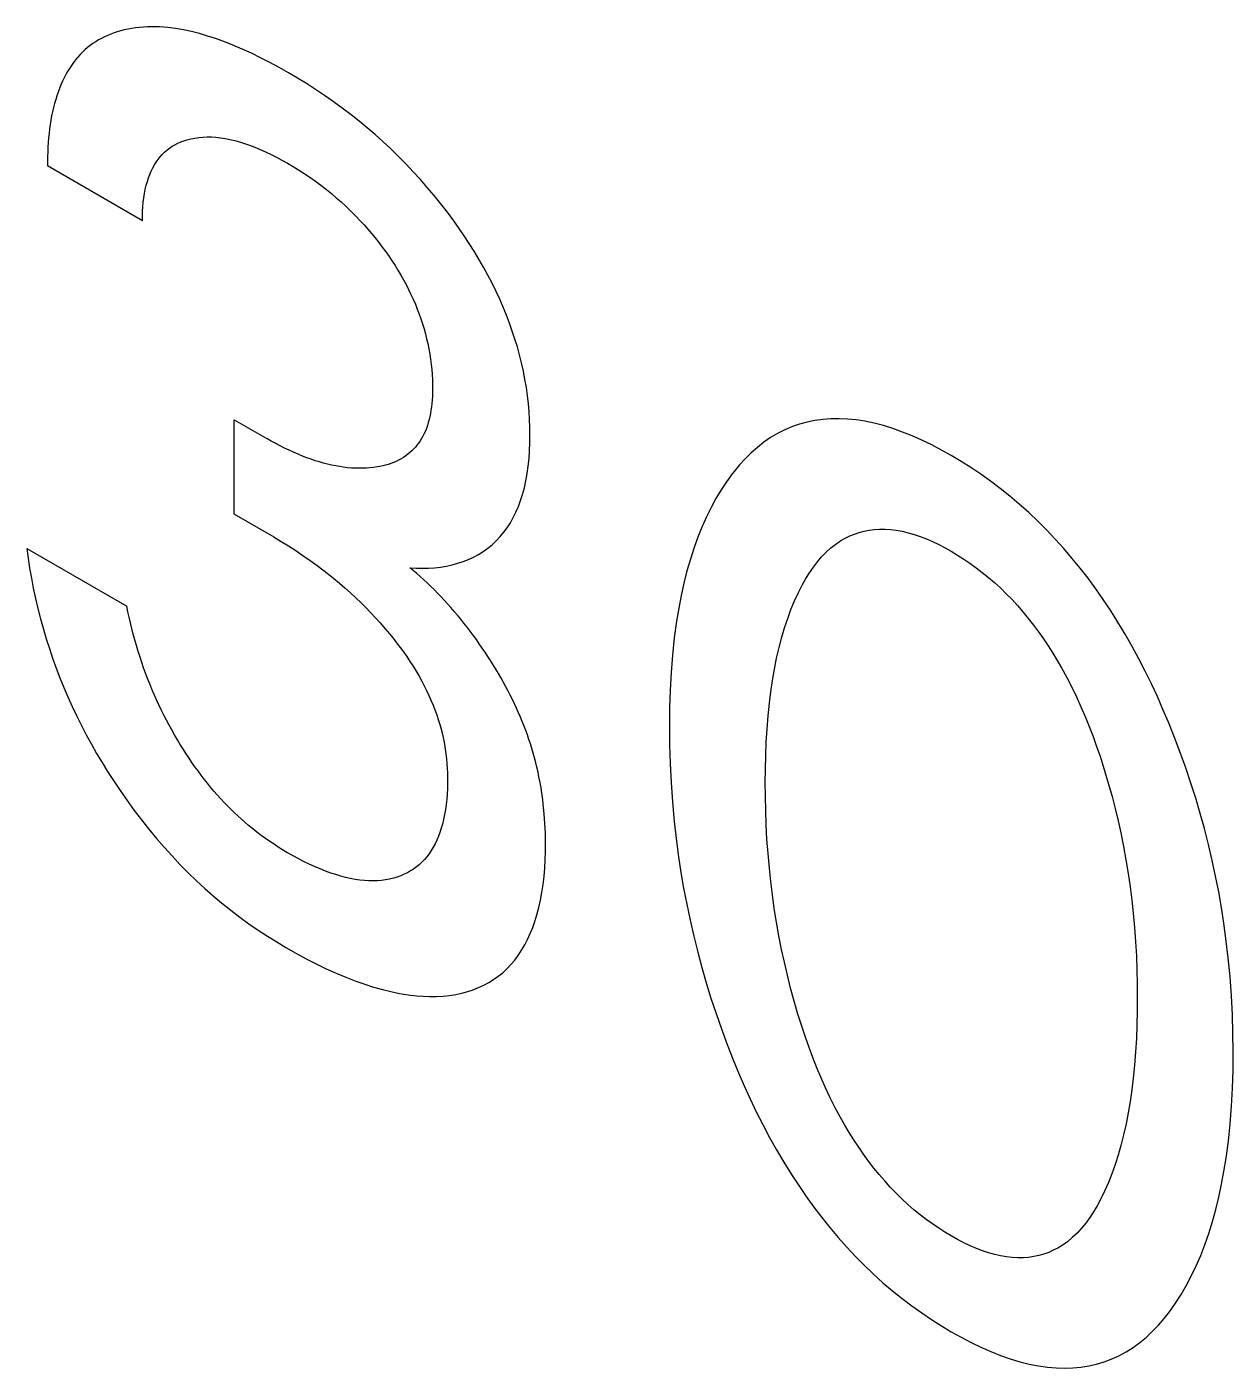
# Model space of a CAD drawing. Extents: x 0 to 420, y 0 to 297.
# Drawn here: x 173.395 to 175.962, y 175.936 to 178.789 of the extents above; entities that cross this region are included whole.
import ezdxf

# ---------------------------------------------------------------- set-up
doc = ezdxf.new("R2010")
doc.units = 0
doc.header["$LTSCALE"] = 23.1
doc.layers.add('40000_ISO', color=7, linetype='CONTINUOUS')

msp = doc.modelspace()

# ---------------------------------------------------------------- linework, layer by layer
at = {"layer": '40000_ISO', "color": 7, "linetype": 'CONTINUOUS'}
for p, q in [((173.6105, 178.7842), (173.6026, 178.7825)), ((173.6185, 178.7857), (173.6105, 178.7842)), ((173.6267, 178.7869), (173.6185, 178.7857)), ((173.6349, 178.7879), (173.6267, 178.7869)), ((173.6433, 178.7886), (173.6349, 178.7879)), ((173.6517, 178.789), (173.6433, 178.7886)), ((173.6603, 178.7892), (173.6517, 178.789)), ((173.6689, 178.7892), (173.6603, 178.7892)), ((173.6776, 178.7889), (173.6689, 178.7892)), ((173.6864, 178.7883), (173.6776, 178.7889)), ((173.6952, 178.7876), (173.6864, 178.7883)), ((173.7117, 178.7855), (173.6952, 178.7876)), ((173.7284, 178.7826), (173.7117, 178.7855)), ((173.5419, 178.7576), (173.5359, 178.7537)), ((173.548, 178.7613), (173.5419, 178.7576)), ((173.5543, 178.7647), (173.548, 178.7613)), ((173.5608, 178.7679), (173.5543, 178.7647)), ((173.5673, 178.7709), (173.5608, 178.7679)), ((173.574, 178.7736), (173.5673, 178.7709)), ((173.5808, 178.7762), (173.574, 178.7736)), ((173.5877, 178.7784), (173.5808, 178.7762)), ((173.5948, 178.7805), (173.5877, 178.7784)), ((173.6026, 178.7825), (173.5948, 178.7805)), ((173.7453, 178.779), (173.7284, 178.7826)), ((173.7623, 178.7747), (173.7453, 178.779)), ((173.7795, 178.7697), (173.7623, 178.7747)), ((173.7969, 178.7641), (173.7795, 178.7697)), ((173.8143, 178.7579), (173.7969, 178.7641)), ((173.8338, 178.7502), (173.8143, 178.7579)), ((173.5084, 178.7302), (173.5035, 178.7248)), ((173.5135, 178.7354), (173.5084, 178.7302)), ((173.5189, 178.7404), (173.5135, 178.7354)), ((173.5244, 178.745), (173.5189, 178.7404)), ((173.5301, 178.7495), (173.5244, 178.745)), ((173.5359, 178.7537), (173.5301, 178.7495)), ((173.8534, 178.7419), (173.8338, 178.7502)), ((173.873, 178.733), (173.8534, 178.7419)), ((173.8927, 178.7234), (173.873, 178.733)), ((173.4858, 178.7009), (173.4818, 178.6943)), ((173.49, 178.7072), (173.4858, 178.7009)), ((173.4943, 178.7133), (173.49, 178.7072)), ((173.4988, 178.7192), (173.4943, 178.7133)), ((173.5035, 178.7248), (173.4988, 178.7192)), ((173.9124, 178.7132), (173.8927, 178.7234)), ((173.9322, 178.7026), (173.9124, 178.7132)), ((173.952, 178.6914), (173.9322, 178.7026)), ((173.471, 178.6733), (173.4678, 178.6659)), ((173.4745, 178.6805), (173.471, 178.6733)), ((173.4781, 178.6875), (173.4745, 178.6805)), ((173.4818, 178.6943), (173.4781, 178.6875)), ((173.9711, 178.6801), (173.952, 178.6914)), ((173.9902, 178.6684), (173.9711, 178.6801)), ((173.4591, 178.6426), (173.4566, 178.6345)), ((173.4618, 178.6506), (173.4591, 178.6426)), ((173.4647, 178.6583), (173.4618, 178.6506)), ((173.4678, 178.6659), (173.4647, 178.6583)), ((174.0093, 178.6561), (173.9902, 178.6684)), ((174.0283, 178.6434), (174.0093, 178.6561)), ((174.0473, 178.6302), (174.0283, 178.6434)), ((173.4519, 178.6174), (173.4499, 178.6086)), ((173.4542, 178.626), (173.4519, 178.6174)), ((173.4566, 178.6345), (173.4542, 178.626)), ((174.0663, 178.6164), (174.0473, 178.6302)), ((174.0851, 178.6021), (174.0663, 178.6164)), ((173.4463, 178.5906), (173.4448, 178.5814)), ((173.448, 178.5997), (173.4463, 178.5906)), ((173.4499, 178.6086), (173.448, 178.5997)), ((174.1022, 178.5885), (174.0851, 178.6021)), ((174.1193, 178.5745), (174.1022, 178.5885)), ((173.4424, 178.5626), (173.4414, 178.553)), ((173.4435, 178.572), (173.4424, 178.5626)), ((173.4448, 178.5814), (173.4435, 178.572)), ((173.7612, 178.5538), (173.77, 178.5546)), ((173.77, 178.5546), (173.779, 178.555)), ((173.779, 178.555), (173.7881, 178.5549)), ((173.7881, 178.5549), (173.7974, 178.5543)), ((174.1362, 178.56), (174.1193, 178.5745)), ((174.153, 178.545), (174.1362, 178.56)), ((173.44, 178.5335), (173.4396, 178.5236)), ((173.4406, 178.5433), (173.44, 178.5335)), ((173.4414, 178.553), (173.4406, 178.5433)), ((173.6882, 178.5227), (173.6934, 178.5272)), ((173.6934, 178.5272), (173.6988, 178.5313)), ((173.6988, 178.5313), (173.7045, 178.5351)), ((173.7045, 178.5351), (173.7104, 178.5385)), ((173.7104, 178.5385), (173.7165, 178.5415)), ((173.7165, 178.5415), (173.7228, 178.5443)), ((173.7228, 178.5443), (173.7293, 178.5467)), ((173.7293, 178.5467), (173.7359, 178.5488)), ((173.7359, 178.5488), (173.7441, 178.5509)), ((173.7441, 178.5509), (173.7526, 178.5526)), ((173.7526, 178.5526), (173.7612, 178.5538)), ((173.7974, 178.5543), (173.8072, 178.5533)), ((173.8072, 178.5533), (173.8172, 178.5517)), ((173.8172, 178.5517), (173.8273, 178.5498)), ((173.8273, 178.5498), (173.8375, 178.5474)), ((173.8375, 178.5474), (173.8478, 178.5446)), ((173.8478, 178.5446), (173.8582, 178.5414)), ((173.8582, 178.5414), (173.8687, 178.5378)), ((173.8687, 178.5378), (173.8801, 178.5334)), ((173.8801, 178.5334), (173.8917, 178.5286)), ((173.8917, 178.5286), (173.9032, 178.5234)), ((174.1696, 178.5295), (174.153, 178.545)), ((174.1861, 178.5135), (174.1696, 178.5295)), ((173.4393, 178.5136), (173.4392, 178.5035)), ((173.4392, 178.5035), (173.4393, 178.4934)), ((173.4396, 178.5236), (173.4393, 178.5136)), ((173.6666, 178.4954), (173.6703, 178.5015)), ((173.6703, 178.5015), (173.6744, 178.5073)), ((173.6744, 178.5073), (173.6786, 178.5127)), ((173.6786, 178.5127), (173.6832, 178.5178)), ((173.6832, 178.5178), (173.6882, 178.5227)), ((173.9032, 178.5234), (173.9148, 178.5179)), ((173.9148, 178.5179), (173.9265, 178.512)), ((173.9265, 178.512), (173.9381, 178.5057)), ((173.9381, 178.5057), (173.9498, 178.4991)), ((173.9498, 178.4991), (173.9617, 178.4921)), ((174.2024, 178.497), (174.1861, 178.5135)), ((173.6411, 178.3769), (173.4393, 178.4934)), ((173.6541, 178.468), (173.6568, 178.4753)), ((173.6568, 178.4753), (173.6598, 178.4823)), ((173.6598, 178.4823), (173.663, 178.489)), ((173.663, 178.489), (173.6666, 178.4954)), ((173.9617, 178.4921), (173.9735, 178.4848)), ((173.9735, 178.4848), (173.9854, 178.4772)), ((173.9854, 178.4772), (173.9973, 178.4692)), ((173.9973, 178.4692), (174.0091, 178.4609)), ((174.2175, 178.481), (174.2024, 178.497)), ((174.2325, 178.4646), (174.2175, 178.481)), ((173.6454, 178.4346), (173.6471, 178.4435)), ((173.6471, 178.4435), (173.6492, 178.4521)), ((173.6492, 178.4521), (173.6516, 178.4605)), ((173.6516, 178.4605), (173.6541, 178.468)), ((174.0091, 178.4609), (174.0208, 178.4522)), ((174.0208, 178.4522), (174.0326, 178.4431)), ((174.0326, 178.4431), (174.0431, 178.4346)), ((174.2473, 178.4478), (174.2325, 178.4646)), ((174.2618, 178.4305), (174.2473, 178.4478)), ((173.6419, 178.4066), (173.6427, 178.4161)), ((173.6427, 178.4161), (173.6439, 178.4255)), ((173.6439, 178.4255), (173.6454, 178.4346)), ((174.0431, 178.4346), (174.0536, 178.4258)), ((174.0536, 178.4258), (174.064, 178.4167)), ((174.064, 178.4167), (174.0743, 178.4072)), ((174.276, 178.4128), (174.2618, 178.4305)), ((174.29, 178.3948), (174.276, 178.4128)), ((173.641, 178.387), (173.6413, 178.3969)), ((173.6411, 178.3769), (173.641, 178.387)), ((173.6413, 178.3969), (173.6419, 178.4066)), ((174.0743, 178.4072), (174.0846, 178.3974)), ((174.0846, 178.3974), (174.0946, 178.3873)), ((174.0946, 178.3873), (174.1046, 178.3769)), ((174.3037, 178.3763), (174.29, 178.3948)), ((174.1046, 178.3769), (174.1127, 178.3681)), ((174.1127, 178.3681), (174.1207, 178.359)), ((174.1207, 178.359), (174.1286, 178.3498)), ((174.3149, 178.3605), (174.3037, 178.3763)), ((174.3259, 178.3445), (174.3149, 178.3605)), ((174.1286, 178.3498), (174.1363, 178.3403)), ((174.1363, 178.3403), (174.1439, 178.3307)), ((174.1439, 178.3307), (174.1514, 178.3208)), ((174.3366, 178.3283), (174.3259, 178.3445)), ((174.347, 178.3118), (174.3366, 178.3283)), ((174.1514, 178.3208), (174.1587, 178.3108)), ((174.1587, 178.3108), (174.1659, 178.3005)), ((174.1659, 178.3005), (174.1723, 178.2909)), ((174.3571, 178.2951), (174.347, 178.3118)), ((174.1723, 178.2909), (174.1787, 178.2812)), ((174.1787, 178.2812), (174.1848, 178.2713)), ((174.1848, 178.2713), (174.1908, 178.2613)), ((174.3668, 178.2782), (174.3571, 178.2951)), ((174.3762, 178.2611), (174.3668, 178.2782)), ((174.1908, 178.2613), (174.1965, 178.2511)), ((174.1965, 178.2511), (174.2021, 178.2409)), ((174.2021, 178.2409), (174.2074, 178.2306)), ((174.3851, 178.2439), (174.3762, 178.2611)), ((174.3937, 178.2264), (174.3851, 178.2439)), ((174.2074, 178.2306), (174.2125, 178.2202)), ((174.2125, 178.2202), (174.2173, 178.2097)), ((174.4014, 178.2097), (174.3937, 178.2264)), ((174.2173, 178.2097), (174.2218, 178.1993)), ((174.2218, 178.1993), (174.226, 178.1888)), ((174.226, 178.1888), (174.23, 178.1783)), ((174.4087, 178.1929), (174.4014, 178.2097)), ((174.4156, 178.1761), (174.4087, 178.1929)), ((174.23, 178.1783), (174.2337, 178.1678)), ((174.2337, 178.1678), (174.2371, 178.1573)), ((174.2371, 178.1573), (174.2403, 178.1468)), ((174.4221, 178.1591), (174.4156, 178.1761)), ((174.4281, 178.1422), (174.4221, 178.1591)), ((174.2403, 178.1468), (174.2432, 178.1363)), ((174.2432, 178.1363), (174.2458, 178.1259)), ((174.4337, 178.1252), (174.4281, 178.1422)), ((174.2458, 178.1259), (174.2482, 178.1155)), ((174.2482, 178.1155), (174.2505, 178.1042)), ((174.2505, 178.1042), (174.2525, 178.093)), ((174.4389, 178.1083), (174.4337, 178.1252)), ((174.4435, 178.0915), (174.4389, 178.1083)), ((174.2525, 178.093), (174.2542, 178.082)), ((174.2542, 178.082), (174.2556, 178.071)), ((174.2556, 178.071), (174.2568, 178.0601)), ((174.4477, 178.0747), (174.4435, 178.0915)), ((174.4517, 178.057), (174.4477, 178.0747)), ((174.2568, 178.0601), (174.2576, 178.0494)), ((174.2576, 178.0494), (174.2582, 178.0388)), ((174.4551, 178.0394), (174.4517, 178.057)), ((174.2582, 178.0388), (174.2584, 178.0283)), ((174.2585, 178.0179), (174.2583, 178.0103)), ((174.2584, 178.0283), (174.2585, 178.0179)), ((174.458, 178.0219), (174.4551, 178.0394)), ((174.4604, 178.0047), (174.458, 178.0219)), ((174.2569, 177.9881), (174.2561, 177.981)), ((174.2575, 177.9954), (174.2569, 177.9881)), ((174.258, 178.0028), (174.2575, 177.9954)), ((174.2583, 178.0103), (174.258, 178.0028)), ((174.4624, 177.9876), (174.4604, 178.0047)), ((174.4639, 177.9707), (174.4624, 177.9876)), ((174.2527, 177.9603), (174.2511, 177.9537)), ((174.254, 177.967), (174.2527, 177.9603)), ((174.2551, 177.9739), (174.254, 177.967)), ((174.2561, 177.981), (174.2551, 177.9739)), ((174.4649, 177.954), (174.4639, 177.9707)), ((175.1233, 177.9556), (175.1057, 177.9553)), ((175.1412, 177.9548), (175.1233, 177.9556)), ((173.8362, 177.7525), (173.8362, 177.9536)), ((173.8362, 177.9536), (173.9057, 177.9135)), ((174.2431, 177.9294), (174.2406, 177.9239)), ((174.2454, 177.9351), (174.2431, 177.9294)), ((174.2475, 177.9411), (174.2454, 177.9351)), ((174.2494, 177.9473), (174.2475, 177.9411)), ((174.2511, 177.9537), (174.2494, 177.9473)), ((174.4655, 177.9375), (174.4649, 177.954)), ((174.4657, 177.9212), (174.4655, 177.9375)), ((175.0079, 177.9322), (174.9925, 177.9243)), ((175.024, 177.9389), (175.0079, 177.9322)), ((175.0394, 177.9442), (175.024, 177.9389)), ((175.0553, 177.9485), (175.0394, 177.9442)), ((175.0717, 177.9518), (175.0553, 177.9485)), ((175.0885, 177.9541), (175.0717, 177.9518)), ((175.1057, 177.9553), (175.0885, 177.9541)), ((175.1595, 177.953), (175.1412, 177.9548)), ((175.178, 177.9502), (175.1595, 177.953)), ((175.1977, 177.9461), (175.178, 177.9502)), ((175.2177, 177.9409), (175.1977, 177.9461)), ((175.238, 177.9346), (175.2177, 177.9409)), ((175.2584, 177.9273), (175.238, 177.9346)), ((175.2789, 177.919), (175.2584, 177.9273)), ((173.9152, 177.9081), (173.9057, 177.9135)), ((173.9247, 177.9029), (173.9152, 177.9081)), ((173.9342, 177.8979), (173.9247, 177.9029)), ((174.2253, 177.8994), (174.2218, 177.8951)), ((174.2287, 177.9039), (174.2253, 177.8994)), ((174.232, 177.9086), (174.2287, 177.9039)), ((174.235, 177.9135), (174.232, 177.9086)), ((174.2379, 177.9186), (174.235, 177.9135)), ((174.2406, 177.9239), (174.2379, 177.9186)), ((174.4648, 177.8873), (174.4655, 177.9041)), ((174.4655, 177.9041), (174.4657, 177.9212)), ((174.9633, 177.9055), (174.9496, 177.8947)), ((174.9776, 177.9154), (174.9633, 177.9055)), ((174.9925, 177.9243), (174.9776, 177.9154)), ((175.2996, 177.9099), (175.2789, 177.919)), ((175.3204, 177.8998), (175.2996, 177.9099)), ((175.3412, 177.8889), (175.3204, 177.8998)), ((173.9437, 177.8931), (173.9342, 177.8979)), ((173.9532, 177.8886), (173.9437, 177.8931)), ((173.9627, 177.8842), (173.9532, 177.8886)), ((173.9722, 177.8801), (173.9627, 177.8842)), ((173.9816, 177.8762), (173.9722, 177.8801)), ((173.991, 177.8726), (173.9816, 177.8762)), ((173.9999, 177.8694), (173.991, 177.8726)), ((174.1913, 177.8703), (174.1861, 177.8675)), ((174.1964, 177.8733), (174.1913, 177.8703)), ((174.2013, 177.8766), (174.1964, 177.8733)), ((174.206, 177.8802), (174.2013, 177.8766)), ((174.2102, 177.8836), (174.206, 177.8802)), ((174.2142, 177.8872), (174.2102, 177.8836)), ((174.2181, 177.8911), (174.2142, 177.8872)), ((174.2218, 177.8951), (174.2181, 177.8911)), ((174.462, 177.8547), (174.4637, 177.8708)), ((174.4637, 177.8708), (174.4648, 177.8873)), ((174.9238, 177.8706), (174.9117, 177.8574)), ((174.9364, 177.8831), (174.9238, 177.8706)), ((174.9496, 177.8947), (174.9364, 177.8831)), ((175.3621, 177.8773), (175.3412, 177.8889)), ((175.383, 177.8648), (175.3621, 177.8773)), ((174.0088, 177.8664), (173.9999, 177.8694)), ((174.0176, 177.8637), (174.0088, 177.8664)), ((174.0264, 177.8612), (174.0176, 177.8637)), ((174.0351, 177.8589), (174.0264, 177.8612)), ((174.0437, 177.8569), (174.0351, 177.8589)), ((174.0523, 177.8552), (174.0437, 177.8569)), ((174.0609, 177.8537), (174.0523, 177.8552)), ((174.0693, 177.8524), (174.0609, 177.8537)), ((174.0776, 177.8515), (174.0693, 177.8524)), ((174.0857, 177.8508), (174.0776, 177.8515)), ((174.0938, 177.8503), (174.0857, 177.8508)), ((174.1018, 177.8501), (174.0938, 177.8503)), ((174.1098, 177.8502), (174.1018, 177.8501)), ((174.1176, 177.8505), (174.1098, 177.8502)), ((174.1253, 177.8511), (174.1176, 177.8505)), ((174.133, 177.8519), (174.1253, 177.8511)), ((174.1405, 177.8531), (174.133, 177.8519)), ((174.1465, 177.8542), (174.1405, 177.8531)), ((174.1525, 177.8555), (174.1465, 177.8542)), ((174.1583, 177.8569), (174.1525, 177.8555)), ((174.1641, 177.8586), (174.1583, 177.8569)), ((174.1698, 177.8605), (174.1641, 177.8586)), ((174.1754, 177.8626), (174.1698, 177.8605)), ((174.1808, 177.8649), (174.1754, 177.8626)), ((174.1861, 177.8675), (174.1808, 177.8649)), ((174.4598, 177.839), (174.462, 177.8547)), ((174.9001, 177.8435), (174.8962, 177.8385)), ((174.9117, 177.8574), (174.9001, 177.8435)), ((175.4039, 177.8516), (175.383, 177.8648)), ((175.4247, 177.8377), (175.4039, 177.8516)), ((174.4538, 177.8089), (174.4571, 177.8237)), ((174.4571, 177.8237), (174.4598, 177.839)), ((174.8839, 177.8217), (174.8723, 177.8041)), ((174.8962, 177.8385), (174.8839, 177.8217)), ((175.4454, 177.823), (175.4247, 177.8377)), ((175.466, 177.8074), (175.4454, 177.823)), ((174.4458, 177.7814), (174.4499, 177.7945)), ((174.4499, 177.7945), (174.4538, 177.8089)), ((174.8613, 177.7858), (174.8509, 177.7667)), ((174.8723, 177.8041), (174.8613, 177.7858)), ((175.4865, 177.7911), (175.466, 177.8074)), ((175.5068, 177.774), (175.4865, 177.7911)), ((174.4302, 177.7452), (174.4359, 177.7568)), ((174.4359, 177.7568), (174.4411, 177.7689)), ((174.4411, 177.7689), (174.4458, 177.7814)), ((174.8509, 177.7667), (174.8412, 177.747)), ((175.5269, 177.7561), (175.5068, 177.774)), ((175.5467, 177.7373), (175.5269, 177.7561)), ((173.9211, 177.7035), (173.8362, 177.7525)), ((174.4173, 177.7238), (174.424, 177.7342)), ((174.424, 177.7342), (174.4302, 177.7452)), ((174.8412, 177.747), (174.8321, 177.7266)), ((175.5652, 177.7188), (175.5467, 177.7373)), ((173.9211, 177.7035), (173.9365, 177.6944)), ((174.3941, 177.6959), (174.4025, 177.7048)), ((174.4025, 177.7048), (174.4102, 177.714)), ((174.4102, 177.714), (174.4173, 177.7238)), ((174.8236, 177.7055), (174.8149, 177.6816)), ((174.8321, 177.7266), (174.8236, 177.7055)), ((175.1274, 177.6965), (175.1365, 177.7017)), ((175.1365, 177.7017), (175.146, 177.7064)), ((175.146, 177.7064), (175.1559, 177.7104)), ((175.1559, 177.7104), (175.166, 177.7138)), ((175.166, 177.7138), (175.1765, 177.7166)), ((175.1765, 177.7166), (175.1872, 177.7187)), ((175.1872, 177.7187), (175.1983, 177.7201)), ((175.1983, 177.7201), (175.2095, 177.7208)), ((175.2095, 177.7208), (175.2211, 177.7208)), ((175.2211, 177.7208), (175.2328, 177.72)), ((175.2328, 177.72), (175.2451, 177.7185)), ((175.2451, 177.7185), (175.2576, 177.7162)), ((175.2576, 177.7162), (175.2703, 177.7132)), ((175.2703, 177.7132), (175.2831, 177.7094)), ((175.2831, 177.7094), (175.296, 177.705)), ((175.296, 177.705), (175.3091, 177.6999)), ((175.3091, 177.6999), (175.3223, 177.6942)), ((175.5834, 177.6995), (175.5652, 177.7188)), ((175.6013, 177.6796), (175.5834, 177.6995)), ((173.3952, 177.6799), (173.3979, 177.659)), ((173.3952, 177.6799), (173.608, 177.5571)), ((173.9365, 177.6944), (173.9518, 177.685)), ((173.9518, 177.685), (173.9672, 177.6752)), ((173.9672, 177.6752), (173.9825, 177.665)), ((174.356, 177.6669), (174.3661, 177.6732)), ((174.3661, 177.6732), (174.3759, 177.6801)), ((174.3759, 177.6801), (174.3852, 177.6876)), ((174.3852, 177.6876), (174.3941, 177.6959)), ((174.8149, 177.6816), (174.807, 177.6571)), ((175.0862, 177.6616), (175.0957, 177.6715)), ((175.0957, 177.6715), (175.1057, 177.6807)), ((175.1057, 177.6807), (175.1162, 177.689)), ((175.1162, 177.689), (175.1274, 177.6965)), ((175.3223, 177.6942), (175.3355, 177.6879)), ((175.3355, 177.6879), (175.3488, 177.681)), ((175.3488, 177.681), (175.3621, 177.6736)), ((175.3621, 177.6736), (175.3754, 177.6656)), ((175.6189, 177.6591), (175.6013, 177.6796)), ((173.3979, 177.659), (173.4011, 177.6379)), ((173.9825, 177.665), (173.9978, 177.6543)), ((173.9978, 177.6543), (174.0131, 177.6433)), ((174.0131, 177.6433), (174.025, 177.6343)), ((174.2755, 177.6402), (174.2879, 177.6422)), ((174.2879, 177.6422), (174.3, 177.6449)), ((174.3, 177.6449), (174.3119, 177.6481)), ((174.3119, 177.6481), (174.3235, 177.6519)), ((174.3235, 177.6519), (174.3347, 177.6563)), ((174.3347, 177.6563), (174.3455, 177.6613)), ((174.3455, 177.6613), (174.356, 177.6669)), ((174.807, 177.6571), (174.7997, 177.6318)), ((175.0686, 177.6398), (175.0772, 177.651)), ((175.0772, 177.651), (175.0862, 177.6616)), ((175.3754, 177.6656), (175.3887, 177.6572)), ((175.3887, 177.6572), (175.4019, 177.6482)), ((175.4019, 177.6482), (175.415, 177.6387)), ((175.6361, 177.6379), (175.6189, 177.6591)), ((173.4011, 177.6379), (173.4048, 177.6166)), ((173.4048, 177.6166), (173.4089, 177.5951)), ((174.025, 177.6343), (174.0368, 177.6251)), ((174.0368, 177.6251), (174.0486, 177.6156)), ((174.0486, 177.6156), (174.0603, 177.6058)), ((174.2174, 177.6325), (174.21, 177.6386)), ((174.21, 177.6386), (174.2235, 177.6377)), ((174.2248, 177.6262), (174.2174, 177.6325)), ((174.2235, 177.6377), (174.2369, 177.6374)), ((174.2322, 177.6197), (174.2248, 177.6262)), ((174.2396, 177.6131), (174.2322, 177.6197)), ((174.2369, 177.6374), (174.25, 177.6378)), ((174.247, 177.6062), (174.2396, 177.6131)), ((174.25, 177.6378), (174.2629, 177.6387)), ((174.2629, 177.6387), (174.2755, 177.6402)), ((174.7997, 177.6318), (174.7932, 177.6059)), ((175.0457, 177.6029), (175.0529, 177.6157)), ((175.0529, 177.6157), (175.0606, 177.628)), ((175.0606, 177.628), (175.0686, 177.6398)), ((175.415, 177.6387), (175.4281, 177.6287)), ((175.4281, 177.6287), (175.4411, 177.6182)), ((175.4411, 177.6182), (175.4539, 177.6071)), ((175.653, 177.6162), (175.6361, 177.6379)), ((175.6693, 177.594), (175.653, 177.6162)), ((173.4089, 177.5951), (173.4135, 177.5735)), ((174.0603, 177.6058), (174.072, 177.5958)), ((174.072, 177.5958), (174.0836, 177.5854)), ((174.0836, 177.5854), (174.095, 177.5748)), ((174.2543, 177.5992), (174.247, 177.6062)), ((174.2616, 177.5921), (174.2543, 177.5992)), ((174.2689, 177.5848), (174.2616, 177.5921)), ((174.2761, 177.5773), (174.2689, 177.5848)), ((174.7932, 177.6059), (174.7873, 177.5795)), ((175.0286, 177.568), (175.0368, 177.5858)), ((175.0368, 177.5858), (175.0457, 177.6029)), ((175.4539, 177.6071), (175.4666, 177.5956)), ((175.4666, 177.5956), (175.479, 177.5834)), ((175.6853, 177.5714), (175.6693, 177.594)), ((173.4135, 177.5735), (173.4187, 177.5517)), ((173.6104, 177.5452), (173.608, 177.5571)), ((174.095, 177.5748), (174.1057, 177.5646)), ((174.1057, 177.5646), (174.1162, 177.5541)), ((174.2833, 177.5696), (174.2761, 177.5773)), ((174.2904, 177.5619), (174.2833, 177.5696)), ((174.2975, 177.5539), (174.2904, 177.5619)), ((174.7873, 177.5795), (174.7822, 177.5525)), ((175.021, 177.5495), (175.0286, 177.568)), ((175.479, 177.5834), (175.4913, 177.5708)), ((175.4913, 177.5708), (175.5031, 177.558)), ((175.5031, 177.558), (175.5146, 177.5447)), ((175.7007, 177.5483), (175.6853, 177.5714)), ((173.4187, 177.5517), (173.4243, 177.5298)), ((173.4243, 177.5298), (173.4304, 177.5079)), ((173.6129, 177.5333), (173.6104, 177.5452)), ((173.6157, 177.5213), (173.6129, 177.5333)), ((174.1162, 177.5541), (174.1266, 177.5434)), ((174.1266, 177.5434), (174.1369, 177.5324)), ((174.1369, 177.5324), (174.147, 177.5212)), ((174.3045, 177.5459), (174.2975, 177.5539)), ((174.3114, 177.5377), (174.3045, 177.5459)), ((174.3183, 177.5294), (174.3114, 177.5377)), ((174.3251, 177.5209), (174.3183, 177.5294)), ((174.7822, 177.5525), (174.7776, 177.525)), ((175.0075, 177.511), (175.014, 177.5306)), ((175.014, 177.5306), (175.021, 177.5495)), ((175.5146, 177.5447), (175.5259, 177.5309)), ((175.5259, 177.5309), (175.5369, 177.5168)), ((175.7167, 177.523), (175.7007, 177.5483)), ((173.4304, 177.5079), (173.4365, 177.4873)), ((173.6186, 177.5092), (173.6157, 177.5213)), ((173.6217, 177.4971), (173.6186, 177.5092)), ((174.147, 177.5212), (174.1571, 177.5097)), ((174.1571, 177.5097), (174.167, 177.4979)), ((174.3319, 177.5124), (174.3251, 177.5209)), ((174.3385, 177.5037), (174.3319, 177.5124)), ((174.3451, 177.4949), (174.3385, 177.5037)), ((174.7776, 177.525), (174.7728, 177.4894)), ((175.0016, 177.491), (175.0075, 177.511)), ((175.5369, 177.5168), (175.5477, 177.5023)), ((175.5477, 177.5023), (175.5581, 177.4874)), ((175.7321, 177.4973), (175.7167, 177.523)), ((173.4365, 177.4873), (173.4431, 177.4666)), ((173.625, 177.485), (173.6217, 177.4971)), ((173.6285, 177.4729), (173.625, 177.485)), ((173.6322, 177.4607), (173.6285, 177.4729)), ((174.167, 177.4979), (174.1745, 177.4885)), ((174.1745, 177.4885), (174.182, 177.479)), ((174.182, 177.479), (174.1893, 177.4693)), ((174.3516, 177.486), (174.3451, 177.4949)), ((174.3579, 177.477), (174.3516, 177.486)), ((174.3642, 177.4679), (174.3579, 177.477)), ((174.7728, 177.4894), (174.7689, 177.453)), ((174.9957, 177.4688), (175.0016, 177.491)), ((175.5581, 177.4874), (175.5683, 177.4723)), ((175.5683, 177.4723), (175.5781, 177.4569)), ((175.7469, 177.4713), (175.7321, 177.4973)), ((175.7611, 177.4449), (175.7469, 177.4713)), ((173.4431, 177.4666), (173.4501, 177.446)), ((173.4501, 177.446), (173.4576, 177.4253)), ((173.636, 177.4485), (173.6322, 177.4607)), ((173.6398, 177.4372), (173.636, 177.4485)), ((174.1893, 177.4693), (174.1964, 177.4595)), ((174.1964, 177.4595), (174.2034, 177.4495)), ((174.2034, 177.4495), (174.2103, 177.4393)), ((174.3704, 177.4588), (174.3642, 177.4679)), ((174.3762, 177.4499), (174.3704, 177.4588)), ((174.3819, 177.4411), (174.3762, 177.4499)), ((174.7689, 177.453), (174.766, 177.4161)), ((174.9858, 177.4228), (174.9905, 177.4461)), ((174.9905, 177.4461), (174.9957, 177.4688)), ((175.5781, 177.4569), (175.5876, 177.4413)), ((175.7748, 177.4183), (175.7611, 177.4449)), ((173.4576, 177.4253), (173.4655, 177.4047)), ((173.6437, 177.4258), (173.6398, 177.4372)), ((173.6478, 177.4145), (173.6437, 177.4258)), ((173.6521, 177.4031), (173.6478, 177.4145)), ((174.2103, 177.4393), (174.2169, 177.429)), ((174.2169, 177.429), (174.2234, 177.4185)), ((174.2234, 177.4185), (174.2296, 177.4079)), ((174.3875, 177.4321), (174.3819, 177.4411)), ((174.393, 177.4231), (174.3875, 177.4321)), ((174.3984, 177.414), (174.393, 177.4231)), ((174.4037, 177.4049), (174.3984, 177.414)), ((174.766, 177.4161), (174.7639, 177.3785)), ((174.9817, 177.3991), (174.9858, 177.4228)), ((175.5876, 177.4413), (175.5968, 177.4255)), ((175.5968, 177.4255), (175.6079, 177.4052)), ((175.7879, 177.3915), (175.7748, 177.4183)), ((173.4655, 177.4047), (173.4738, 177.3841)), ((173.6566, 177.3918), (173.6521, 177.4031)), ((173.6612, 177.3805), (173.6566, 177.3918)), ((174.2296, 177.4079), (174.2356, 177.3972)), ((174.2356, 177.3972), (174.2408, 177.3872)), ((174.2408, 177.3872), (174.2458, 177.3772)), ((174.4088, 177.3957), (174.4037, 177.4049)), ((174.4139, 177.3864), (174.4088, 177.3957)), ((174.4188, 177.3772), (174.4139, 177.3864)), ((174.9782, 177.375), (174.9817, 177.3991)), ((175.6079, 177.4052), (175.6185, 177.3846)), ((175.8005, 177.3645), (175.7879, 177.3915)), ((173.4738, 177.3841), (173.4825, 177.3637)), ((173.4825, 177.3637), (173.4917, 177.3433)), ((173.666, 177.3693), (173.6612, 177.3805)), ((173.6709, 177.358), (173.666, 177.3693)), ((173.6761, 177.3469), (173.6709, 177.358)), ((174.2458, 177.3772), (174.2506, 177.367)), ((174.2506, 177.367), (174.2551, 177.3568)), ((174.2551, 177.3568), (174.2594, 177.3466)), ((174.4236, 177.3678), (174.4188, 177.3772)), ((174.4282, 177.3585), (174.4236, 177.3678)), ((174.4327, 177.3491), (174.4282, 177.3585)), ((174.7639, 177.3785), (174.7627, 177.3404)), ((174.9751, 177.3506), (174.9782, 177.375)), ((175.6185, 177.3846), (175.6285, 177.3639)), ((175.6285, 177.3639), (175.638, 177.3431)), ((175.8125, 177.3373), (175.8005, 177.3645)), ((173.4917, 177.3433), (173.5013, 177.323)), ((173.6813, 177.3361), (173.6761, 177.3469)), ((173.6866, 177.3253), (173.6813, 177.3361)), ((174.2594, 177.3466), (174.2634, 177.3363)), ((174.2634, 177.3363), (174.2672, 177.326)), ((174.4371, 177.3397), (174.4327, 177.3491)), ((174.4413, 177.3303), (174.4371, 177.3397)), ((174.4454, 177.3208), (174.4413, 177.3303)), ((174.7627, 177.3404), (174.7623, 177.3018)), ((174.9723, 177.3233), (174.9751, 177.3506)), ((175.638, 177.3431), (175.647, 177.3221)), ((175.824, 177.3101), (175.8125, 177.3373)), ((173.5013, 177.323), (173.5114, 177.3029)), ((173.5114, 177.3029), (173.5218, 177.2829)), ((173.6921, 177.3147), (173.6866, 177.3253)), ((173.6977, 177.3041), (173.6921, 177.3147)), ((173.7035, 177.2935), (173.6977, 177.3041)), ((174.2672, 177.326), (174.2707, 177.3158)), ((174.2707, 177.3158), (174.2738, 177.3055)), ((174.2738, 177.3055), (174.2767, 177.2953)), ((174.4494, 177.3114), (174.4454, 177.3208)), ((174.4532, 177.3019), (174.4494, 177.3114)), ((174.4568, 177.2924), (174.4532, 177.3019)), ((174.7623, 177.3018), (174.7627, 177.2621)), ((174.9701, 177.2956), (174.9723, 177.3233)), ((175.647, 177.3221), (175.6555, 177.301)), ((175.6555, 177.301), (175.6636, 177.2799)), ((175.837, 177.2778), (175.824, 177.3101)), ((173.5218, 177.2829), (173.5326, 177.2631)), ((173.7094, 177.283), (173.7035, 177.2935)), ((173.7155, 177.2727), (173.7094, 177.283)), ((173.7218, 177.2624), (173.7155, 177.2727)), ((174.2767, 177.2953), (174.2794, 177.2846)), ((174.2794, 177.2846), (174.2818, 177.274)), ((174.2818, 177.274), (174.2838, 177.2635)), ((174.4603, 177.2829), (174.4568, 177.2924)), ((174.4636, 177.2735), (174.4603, 177.2829)), ((174.4667, 177.264), (174.4636, 177.2735)), ((174.9684, 177.2675), (174.9701, 177.2956)), ((175.6636, 177.2799), (175.6712, 177.2587)), ((175.8494, 177.2454), (175.837, 177.2778)), ((173.5326, 177.2631), (173.5438, 177.2435)), ((173.5438, 177.2435), (173.5553, 177.2241)), ((173.7282, 177.2522), (173.7218, 177.2624)), ((173.7342, 177.2428), (173.7282, 177.2522)), ((173.7403, 177.2335), (173.7342, 177.2428)), ((174.2838, 177.2635), (174.2855, 177.253)), ((174.2855, 177.253), (174.287, 177.2426)), ((174.287, 177.2426), (174.2882, 177.2324)), ((174.4699, 177.254), (174.4667, 177.264)), ((174.4728, 177.244), (174.4699, 177.254)), ((174.4756, 177.234), (174.4728, 177.244)), ((174.7627, 177.2621), (174.7638, 177.222)), ((174.9672, 177.2392), (174.9684, 177.2675)), ((175.6712, 177.2587), (175.6785, 177.2376)), ((175.861, 177.213), (175.8494, 177.2454)), ((173.5553, 177.2241), (173.5671, 177.2049)), ((173.7466, 177.2244), (173.7403, 177.2335)), ((173.7529, 177.2153), (173.7466, 177.2244)), ((173.7594, 177.2064), (173.7529, 177.2153)), ((174.2882, 177.2324), (174.2891, 177.2222)), ((174.2891, 177.2222), (174.2898, 177.2121)), ((174.4782, 177.224), (174.4756, 177.234)), ((174.4806, 177.2141), (174.4782, 177.224)), ((174.4828, 177.2041), (174.4806, 177.2141)), ((174.7638, 177.222), (174.7659, 177.1815)), ((174.9665, 177.2105), (174.9672, 177.2392)), ((175.6785, 177.2376), (175.6808, 177.2305)), ((175.6808, 177.2305), (175.6891, 177.2043)), ((173.5671, 177.2049), (173.5793, 177.186)), ((173.5793, 177.186), (173.5937, 177.1645)), ((173.766, 177.1976), (173.7594, 177.2064)), ((173.7727, 177.1889), (173.766, 177.1976)), ((173.7795, 177.1803), (173.7727, 177.1889)), ((174.2898, 177.2121), (174.2902, 177.2022)), ((174.2902, 177.2022), (174.2904, 177.1923)), ((174.2904, 177.1923), (174.2904, 177.1805)), ((174.4849, 177.1942), (174.4828, 177.2041)), ((174.4868, 177.1844), (174.4849, 177.1942)), ((174.9663, 177.1815), (174.9665, 177.2105)), ((175.6891, 177.2043), (175.6969, 177.1782)), ((175.8719, 177.1806), (175.861, 177.213)), ((173.5937, 177.1645), (173.6084, 177.1434)), ((173.7863, 177.1719), (173.7795, 177.1803)), ((173.7933, 177.1636), (173.7863, 177.1719)), ((173.8003, 177.1556), (173.7933, 177.1636)), ((174.2896, 177.1573), (174.2887, 177.1461)), ((174.2902, 177.1688), (174.2896, 177.1573)), ((174.2904, 177.1805), (174.2902, 177.1688)), ((174.4886, 177.1746), (174.4868, 177.1844)), ((174.4902, 177.1648), (174.4886, 177.1746)), ((174.4916, 177.155), (174.4902, 177.1648)), ((174.7659, 177.1815), (174.7688, 177.1405)), ((174.9665, 177.1519), (174.9663, 177.1815)), ((175.6969, 177.1782), (175.7041, 177.1522)), ((175.8821, 177.1482), (175.8719, 177.1806)), ((173.6084, 177.1434), (173.6235, 177.1226)), ((173.8075, 177.1477), (173.8003, 177.1556)), ((173.8146, 177.1399), (173.8075, 177.1477)), ((173.8219, 177.1323), (173.8146, 177.1399)), ((173.8293, 177.1249), (173.8219, 177.1323)), ((174.2874, 177.135), (174.2859, 177.1242)), ((174.2887, 177.1461), (174.2874, 177.135)), ((174.4929, 177.1453), (174.4916, 177.155)), ((174.4941, 177.1357), (174.4929, 177.1453)), ((174.4961, 177.1149), (174.4941, 177.1357)), ((174.7688, 177.1405), (174.7726, 177.099)), ((174.9672, 177.122), (174.9665, 177.1519)), ((175.7041, 177.1522), (175.7108, 177.1263)), ((175.8917, 177.1159), (175.8821, 177.1482)), ((173.6235, 177.1226), (173.639, 177.1023)), ((173.639, 177.1023), (173.6548, 177.0824)), ((173.8367, 177.1177), (173.8293, 177.1249)), ((173.8441, 177.1107), (173.8367, 177.1177)), ((173.8516, 177.1038), (173.8441, 177.1107)), ((173.8592, 177.0971), (173.8516, 177.1038)), ((174.2819, 177.1034), (174.2794, 177.0933)), ((174.2841, 177.1137), (174.2819, 177.1034)), ((174.2859, 177.1242), (174.2841, 177.1137)), ((174.4976, 177.0944), (174.4961, 177.1149)), ((174.9683, 177.0919), (174.9672, 177.122)), ((175.7108, 177.1263), (175.7169, 177.1005)), ((175.7169, 177.1005), (175.7226, 177.0747)), ((175.9006, 177.0837), (175.8917, 177.1159)), ((173.6548, 177.0824), (173.6708, 177.063)), ((173.8668, 177.0906), (173.8592, 177.0971)), ((173.8758, 177.0833), (173.8668, 177.0906)), ((173.8848, 177.0762), (173.8758, 177.0833)), ((173.8938, 177.0694), (173.8848, 177.0762)), ((174.274, 177.0758), (174.2709, 177.0674)), ((174.2769, 177.0844), (174.274, 177.0758)), ((174.2794, 177.0933), (174.2769, 177.0844)), ((174.4985, 177.0741), (174.4976, 177.0944)), ((174.4988, 177.0542), (174.4985, 177.0741)), ((174.7726, 177.099), (174.7774, 177.0572)), ((174.97, 177.0614), (174.9683, 177.0919)), ((175.7226, 177.0747), (175.7284, 177.0458)), ((175.9093, 177.0498), (175.9006, 177.0837)), ((173.6708, 177.063), (173.6872, 177.0441)), ((173.6872, 177.0441), (173.7041, 177.0255)), ((173.9029, 177.0628), (173.8938, 177.0694)), ((173.912, 177.0564), (173.9029, 177.0628)), ((173.9212, 177.0503), (173.912, 177.0564)), ((173.9303, 177.0444), (173.9212, 177.0503)), ((173.9395, 177.0387), (173.9303, 177.0444)), ((174.26, 177.044), (174.2557, 177.0369)), ((174.2639, 177.0515), (174.26, 177.044)), ((174.2676, 177.0593), (174.2639, 177.0515)), ((174.2709, 177.0674), (174.2676, 177.0593)), ((174.4987, 177.0356), (174.4988, 177.0542)), ((174.7774, 177.0572), (174.7818, 177.024)), ((174.9722, 177.0308), (174.97, 177.0614)), ((175.7284, 177.0458), (175.7337, 177.017)), ((175.9172, 177.0161), (175.9093, 177.0498)), ((173.7041, 177.0255), (173.7211, 177.0074)), ((173.9487, 177.0332), (173.9395, 177.0387)), ((173.9604, 177.0264), (173.9487, 177.0332)), ((173.9722, 177.02), (173.9604, 177.0264)), ((173.984, 177.014), (173.9722, 177.02)), ((173.9957, 177.0083), (173.984, 177.014)), ((174.2412, 177.0177), (174.2358, 177.0122)), ((174.2463, 177.0237), (174.2412, 177.0177)), ((174.2512, 177.0301), (174.2463, 177.0237)), ((174.2557, 177.0369), (174.2512, 177.0301)), ((174.4971, 176.9995), (174.4981, 177.0174)), ((174.4981, 177.0174), (174.4987, 177.0356)), ((174.7818, 177.024), (174.7869, 176.9906)), ((174.975, 176.9998), (174.9722, 177.0308)), ((175.7337, 177.017), (175.7383, 176.9884)), ((175.9244, 176.9825), (175.9172, 177.0161)), ((173.7211, 177.0074), (173.7385, 176.9899)), ((173.7385, 176.9899), (173.756, 176.973)), ((174.0074, 177.0029), (173.9957, 177.0083)), ((174.0191, 176.998), (174.0074, 177.0029)), ((174.0307, 176.9934), (174.0191, 176.998)), ((174.0422, 176.9892), (174.0307, 176.9934)), ((174.0527, 176.9858), (174.0422, 176.9892)), ((174.063, 176.9827), (174.0527, 176.9858)), ((174.1982, 176.9865), (174.1912, 176.9836)), ((174.2051, 176.9899), (174.1982, 176.9865)), ((174.2117, 176.9936), (174.2051, 176.9899)), ((174.2181, 176.9977), (174.2117, 176.9936)), ((174.2242, 177.0021), (174.2181, 176.9977)), ((174.2302, 177.007), (174.2242, 177.0021)), ((174.2358, 177.0122), (174.2302, 177.007)), ((174.4956, 176.9819), (174.4971, 176.9995)), ((174.7869, 176.9906), (174.7927, 176.957)), ((174.978, 176.9714), (174.975, 176.9998)), ((175.7383, 176.9884), (175.7424, 176.96)), ((173.756, 176.973), (173.7737, 176.9566)), ((174.0733, 176.98), (174.063, 176.9827)), ((174.0835, 176.9777), (174.0733, 176.98)), ((174.0936, 176.9758), (174.0835, 176.9777)), ((174.1035, 176.9743), (174.0936, 176.9758)), ((174.1134, 176.9733), (174.1035, 176.9743)), ((174.1231, 176.9727), (174.1134, 176.9733)), ((174.1322, 176.9725), (174.1231, 176.9727)), ((174.1411, 176.9728), (174.1322, 176.9725)), ((174.1499, 176.9735), (174.1411, 176.9728)), ((174.1586, 176.9747), (174.1499, 176.9735)), ((174.167, 176.9763), (174.1586, 176.9747)), ((174.1753, 176.9783), (174.167, 176.9763)), ((174.1833, 176.9807), (174.1753, 176.9783)), ((174.1912, 176.9836), (174.1833, 176.9807)), ((174.4911, 176.948), (174.4936, 176.9647)), ((174.4936, 176.9647), (174.4956, 176.9819)), ((174.7927, 176.957), (174.7991, 176.9231)), ((174.9815, 176.9428), (174.978, 176.9714)), ((175.7424, 176.96), (175.746, 176.9317)), ((175.931, 176.9491), (175.9244, 176.9825)), ((173.7737, 176.9566), (173.7916, 176.9409)), ((173.7916, 176.9409), (173.8096, 176.9257)), ((174.4845, 176.9156), (174.4881, 176.9316)), ((174.4881, 176.9316), (174.4911, 176.948)), ((174.9856, 176.914), (174.9815, 176.9428)), ((175.746, 176.9317), (175.7491, 176.9037)), ((175.9368, 176.9159), (175.931, 176.9491)), ((173.8096, 176.9257), (173.8289, 176.9102)), ((173.8289, 176.9102), (173.8484, 176.8955)), ((174.4762, 176.8865), (174.4804, 176.9002)), ((174.4804, 176.9002), (174.4845, 176.9156)), ((174.7991, 176.9231), (174.8062, 176.8891)), ((174.9902, 176.885), (174.9856, 176.914)), ((175.7491, 176.9037), (175.7519, 176.8732)), ((175.942, 176.8829), (175.9368, 176.9159)), ((173.8484, 176.8955), (173.8679, 176.8813)), ((173.8679, 176.8813), (173.8875, 176.8678)), ((174.4663, 176.8604), (174.4715, 176.8732)), ((174.4715, 176.8732), (174.4762, 176.8865)), ((174.8062, 176.8891), (174.814, 176.8549)), ((174.9953, 176.8558), (174.9902, 176.885)), ((175.7519, 176.8732), (175.7541, 176.8429)), ((175.9465, 176.8501), (175.942, 176.8829)), ((173.8875, 176.8678), (173.9071, 176.8549)), ((173.9071, 176.8549), (173.9268, 176.8426)), ((174.4545, 176.8362), (174.4607, 176.848)), ((174.4607, 176.848), (174.4663, 176.8604)), ((174.814, 176.8549), (174.8226, 176.8206)), ((175.0011, 176.8265), (174.9953, 176.8558)), ((175.7541, 176.8429), (175.7558, 176.8129)), ((175.9514, 176.8089), (175.9465, 176.8501)), ((173.9268, 176.8426), (173.9465, 176.8308)), ((173.9465, 176.8308), (173.9678, 176.8186)), ((173.9678, 176.8186), (173.9892, 176.807)), ((174.4333, 176.804), (174.4409, 176.8141)), ((174.4409, 176.8141), (174.4479, 176.8249)), ((174.4479, 176.8249), (174.4545, 176.8362)), ((174.8226, 176.8206), (174.8313, 176.7881)), ((175.0069, 176.7993), (175.0011, 176.8265)), ((173.9892, 176.807), (174.0105, 176.796)), ((174.0105, 176.796), (174.0318, 176.7858)), ((174.0318, 176.7858), (174.0531, 176.7762)), ((174.4167, 176.7856), (174.4253, 176.7945)), ((174.4253, 176.7945), (174.4333, 176.804)), ((174.8313, 176.7881), (174.8407, 176.7556)), ((175.0133, 176.7719), (175.0069, 176.7993)), ((175.7558, 176.8129), (175.7569, 176.7832)), ((175.9552, 176.7681), (175.9514, 176.8089)), ((174.0531, 176.7762), (174.0742, 176.7674)), ((174.0742, 176.7674), (174.0953, 176.7593)), ((174.0953, 176.7593), (174.1142, 176.7527)), ((174.378, 176.7563), (174.3883, 176.7627)), ((174.3883, 176.7627), (174.3982, 176.7696)), ((174.3982, 176.7696), (174.4077, 176.7773)), ((174.4077, 176.7773), (174.4167, 176.7856)), ((175.0202, 176.7445), (175.0133, 176.7719)), ((175.7569, 176.7832), (175.7576, 176.7537)), ((175.9582, 176.7278), (175.9552, 176.7681)), ((174.1142, 176.7527), (174.1329, 176.7467)), ((174.1329, 176.7467), (174.1516, 176.7414)), ((174.1516, 176.7414), (174.17, 176.7369)), ((174.17, 176.7369), (174.1883, 176.7331)), ((174.1883, 176.7331), (174.2064, 176.7302)), ((174.2064, 176.7302), (174.2243, 176.7281)), ((174.2808, 176.7275), (174.2944, 176.7289)), ((174.2944, 176.7289), (174.3077, 176.731)), ((174.3077, 176.731), (174.3207, 176.7338)), ((174.3207, 176.7338), (174.3334, 176.7372)), ((174.3334, 176.7372), (174.3451, 176.7411)), ((174.3451, 176.7411), (174.3564, 176.7455)), ((174.3564, 176.7455), (174.3674, 176.7506)), ((174.3674, 176.7506), (174.378, 176.7563)), ((174.8407, 176.7556), (174.8508, 176.7229)), ((175.0277, 176.7169), (175.0202, 176.7445)), ((175.7576, 176.7537), (175.7579, 176.7245)), ((174.2243, 176.7281), (174.2387, 176.727)), ((174.2387, 176.727), (174.253, 176.7266)), ((174.253, 176.7266), (174.267, 176.7267)), ((174.267, 176.7267), (174.2808, 176.7275)), ((174.8508, 176.7229), (174.8615, 176.6902)), ((175.0358, 176.6892), (175.0277, 176.7169)), ((175.7579, 176.7245), (175.7577, 176.6951)), ((175.9602, 176.6879), (175.9582, 176.7278)), ((174.8615, 176.6902), (174.8729, 176.6575)), ((175.0446, 176.6615), (175.0358, 176.6892)), ((175.7577, 176.6951), (175.757, 176.666)), ((175.9614, 176.6484), (175.9602, 176.6879)), ((174.8729, 176.6575), (174.8851, 176.6248)), ((175.0518, 176.6399), (175.0446, 176.6615)), ((175.757, 176.666), (175.7558, 176.6372)), ((175.9618, 176.6093), (175.9614, 176.6484)), ((174.8851, 176.6248), (174.8979, 176.5921)), ((175.0594, 176.6183), (175.0518, 176.6399)), ((175.0675, 176.5967), (175.0594, 176.6183)), ((175.7558, 176.6372), (175.7542, 176.6087)), ((174.8979, 176.5921), (174.9094, 176.5642)), ((175.076, 176.5751), (175.0675, 176.5967)), ((175.7542, 176.6087), (175.7519, 176.5806)), ((175.9615, 176.5701), (175.9618, 176.6093)), ((174.9094, 176.5642), (174.9215, 176.5364)), ((175.085, 176.5537), (175.076, 176.5751)), ((175.7519, 176.5806), (175.7492, 176.5529)), ((175.9603, 176.5314), (175.9615, 176.5701)), ((174.9215, 176.5364), (174.9341, 176.5088)), ((175.0945, 176.5323), (175.085, 176.5537)), ((175.1046, 176.5111), (175.0945, 176.5323)), ((175.7492, 176.5529), (175.7462, 176.5279)), ((175.9583, 176.4933), (175.9603, 176.5314)), ((174.9341, 176.5088), (174.9473, 176.4813)), ((175.1152, 176.4901), (175.1046, 176.5111)), ((175.7426, 176.5034), (175.7386, 176.4793)), ((175.7462, 176.5279), (175.7426, 176.5034)), ((174.9473, 176.4813), (174.961, 176.454)), ((175.1264, 176.4692), (175.1152, 176.4901)), ((175.7386, 176.4793), (175.734, 176.4556)), ((175.9554, 176.4558), (175.9583, 176.4933)), ((174.961, 176.454), (174.9754, 176.427)), ((175.1355, 176.4532), (175.1264, 176.4692)), ((175.145, 176.4373), (175.1355, 176.4532)), ((175.734, 176.4556), (175.7288, 176.4324)), ((175.9516, 176.4188), (175.9554, 176.4558)), ((174.9754, 176.427), (174.9903, 176.4002)), ((175.1549, 176.4216), (175.145, 176.4373)), ((175.1651, 176.4062), (175.1549, 176.4216)), ((175.7288, 176.4324), (175.7231, 176.4096)), ((175.9468, 176.3826), (175.9516, 176.4188)), ((174.9903, 176.4002), (175.0058, 176.3739)), ((175.1755, 176.391), (175.1651, 176.4062)), ((175.1863, 176.3763), (175.1755, 176.391)), ((175.7173, 176.3892), (175.7109, 176.3692)), ((175.7231, 176.4096), (175.7173, 176.3892)), ((175.0058, 176.3739), (175.022, 176.3479)), ((175.1974, 176.3618), (175.1863, 176.3763)), ((175.2088, 176.3478), (175.1974, 176.3618)), ((175.7109, 176.3692), (175.7039, 176.3497)), ((175.9423, 176.3546), (175.9468, 176.3826)), ((175.022, 176.3479), (175.0375, 176.3244)), ((175.2204, 176.3342), (175.2088, 176.3478)), ((175.2322, 176.3211), (175.2204, 176.3342)), ((175.6964, 176.3308), (175.6883, 176.3125)), ((175.7039, 176.3497), (175.6964, 176.3308)), ((175.9372, 176.3271), (175.9423, 176.3546)), ((175.0375, 176.3244), (175.0534, 176.3012)), ((175.0534, 176.3012), (175.0698, 176.2786)), ((175.2445, 176.3083), (175.2322, 176.3211)), ((175.257, 176.2961), (175.2445, 176.3083)), ((175.6883, 176.3125), (175.6796, 176.2948)), ((175.9314, 176.3001), (175.9372, 176.3271)), ((175.0698, 176.2786), (175.0867, 176.2565)), ((175.2698, 176.2843), (175.257, 176.2961)), ((175.2826, 176.2731), (175.2698, 176.2843)), ((175.2957, 176.2625), (175.2826, 176.2731)), ((175.6724, 176.2816), (175.6647, 176.2688)), ((175.6796, 176.2948), (175.6724, 176.2816)), ((175.9179, 176.2479), (175.925, 176.2737)), ((175.925, 176.2737), (175.9314, 176.3001)), ((175.0867, 176.2565), (175.104, 176.2349)), ((175.3088, 176.2524), (175.2957, 176.2625)), ((175.322, 176.2428), (175.3088, 176.2524)), ((175.6482, 176.2448), (175.6391, 176.2337)), ((175.6567, 176.2565), (175.6482, 176.2448)), ((175.6647, 176.2688), (175.6567, 176.2565)), ((175.9101, 176.2227), (175.9179, 176.2479)), ((175.104, 176.2349), (175.1217, 176.2139)), ((175.3353, 176.2337), (175.322, 176.2428)), ((175.3487, 176.2252), (175.3353, 176.2337)), ((175.3621, 176.2172), (175.3487, 176.2252)), ((175.3755, 176.2097), (175.3621, 176.2172)), ((175.6296, 176.2234), (175.6196, 176.2138)), ((175.6391, 176.2337), (175.6296, 176.2234)), ((175.9016, 176.1982), (175.9101, 176.2227)), ((175.1217, 176.2139), (175.1397, 176.1936)), ((175.1397, 176.1936), (175.1581, 176.1739)), ((175.3888, 176.2028), (175.3755, 176.2097)), ((175.4021, 176.1965), (175.3888, 176.2028)), ((175.4154, 176.1908), (175.4021, 176.1965)), ((175.4285, 176.1858), (175.4154, 176.1908)), ((175.5791, 176.1867), (175.5693, 176.1824)), ((175.5886, 176.1916), (175.5791, 176.1867)), ((175.5978, 176.1971), (175.5886, 176.1916)), ((175.609, 176.205), (175.5978, 176.1971)), ((175.6196, 176.2138), (175.609, 176.205)), ((175.8928, 176.1758), (175.9016, 176.1982)), ((175.1581, 176.1739), (175.1767, 176.155)), ((175.4415, 176.1814), (175.4285, 176.1858)), ((175.4544, 176.1777), (175.4415, 176.1814)), ((175.4671, 176.1748), (175.4544, 176.1777)), ((175.4796, 176.1726), (175.4671, 176.1748)), ((175.4919, 176.1712), (175.4796, 176.1726)), ((175.5038, 176.1706), (175.4919, 176.1712)), ((175.5154, 176.1708), (175.5038, 176.1706)), ((175.5267, 176.1717), (175.5154, 176.1708)), ((175.5378, 176.1733), (175.5267, 176.1717)), ((175.5486, 176.1757), (175.5378, 176.1733)), ((175.5591, 176.1787), (175.5486, 176.1757)), ((175.5693, 176.1824), (175.5591, 176.1787)), ((175.8834, 176.1539), (175.8928, 176.1758)), ((175.1767, 176.155), (175.1966, 176.136)), ((175.1966, 176.136), (175.2167, 176.1178)), ((175.8626, 176.1125), (175.8734, 176.1328)), ((175.8734, 176.1328), (175.8834, 176.1539)), ((175.2167, 176.1178), (175.2371, 176.1005)), ((175.8512, 176.0929), (175.8626, 176.1125)), ((175.2371, 176.1005), (175.2576, 176.084)), ((175.2576, 176.084), (175.2783, 176.0683)), ((175.8262, 176.0561), (175.8391, 176.0741)), ((175.8391, 176.0741), (175.8512, 176.0929)), ((175.2783, 176.0683), (175.2991, 176.0534)), ((175.2991, 176.0534), (175.3201, 176.0393)), ((175.8148, 176.0416), (175.8262, 176.0561)), ((175.3201, 176.0393), (175.3411, 176.026)), ((175.3411, 176.026), (175.3621, 176.0135)), ((175.7902, 176.0145), (175.8027, 176.0277)), ((175.8027, 176.0277), (175.8148, 176.0416)), ((175.3621, 176.0135), (175.3832, 176.0017)), ((175.3832, 176.0017), (175.4042, 175.9907)), ((175.4042, 175.9907), (175.4252, 175.9806)), ((175.7491, 175.9802), (175.7634, 175.9908)), ((175.7634, 175.9908), (175.7771, 176.0022)), ((175.7771, 176.0022), (175.7902, 176.0145)), ((175.4252, 175.9806), (175.4461, 175.9714)), ((175.4461, 175.9714), (175.4668, 175.9632)), ((175.4668, 175.9632), (175.4874, 175.9559)), ((175.7026, 175.9549), (175.7187, 175.9623)), ((175.7187, 175.9623), (175.7342, 175.9707)), ((175.7342, 175.9707), (175.7491, 175.9802)), ((175.4874, 175.9559), (175.5078, 175.9497)), ((175.5078, 175.9497), (175.528, 175.9446)), ((175.528, 175.9446), (175.5479, 175.9407)), ((175.5479, 175.9407), (175.5666, 175.9381)), ((175.5666, 175.9381), (175.5849, 175.9365)), ((175.5849, 175.9365), (175.603, 175.936)), ((175.603, 175.936), (175.6207, 175.9366)), ((175.6207, 175.9366), (175.638, 175.9382)), ((175.638, 175.9382), (175.6548, 175.9408)), ((175.6548, 175.9408), (175.6713, 175.9445)), ((175.6713, 175.9445), (175.6872, 175.9492)), ((175.6872, 175.9492), (175.7026, 175.9549))]:
    msp.add_line(p, q, dxfattribs=at)

doc.saveas('drawing.dxf')
